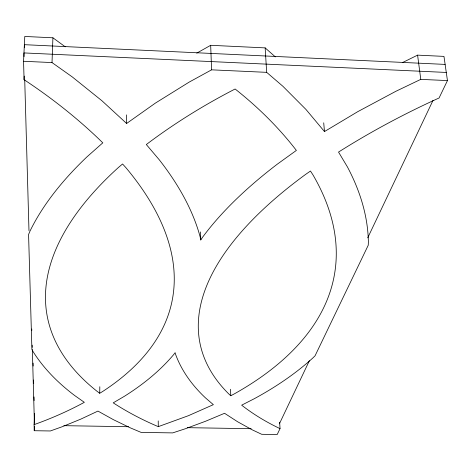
<?xml version="1.0" encoding="UTF-8"?>
<svg xmlns="http://www.w3.org/2000/svg" width="471" height="471" viewBox="0 0 471 471"><rect width="100%" height="100%" fill="white"/><g stroke="black" fill="none" stroke-linecap="round" stroke-linejoin="round"><path stroke-width="0.71" d="M402.681 62.49L417.589 55.136L443.97 56.39L447.45 80.582L420.78 79.369L395.834 91.309L357.76 111.662L324.472 131.562L305.967 109.455L282.9 86.287L266.674 72.346L211.585 69.838L189.148 82.119L155.477 103.043L126.611 123.473L126.628 114.889M99.728 393.267L97.279 391.478A570.987 239.686 -9.9 0 1 118.468 167.446L122.572 163.985L125.957 167.729A663.127 268.735 11.4 0 1 102.519 391.578L99.728 393.267L99.805 386.726M126.611 123.473L101.93 100.759L72.275 76.926L52.016 62.572L52.911 37.798L24.775 36.455L23.55 61.277L24.086 79.699C52.169 98.274 78.739 119.257 102.802 142.831L86.823 156.99A609.739 257.796 -10.1 0 0 29.879 231.367L28.572 234.511L31.904 349.482L33.123 351.684A609.739 257.796 -10.1 0 0 74.595 395.469L84.338 402.328C68.207 411.059 51.357 418.478 34.083 424.63L34.259 430.718L50.344 430.971L62.16 426.75L80.794 419.125L97.95 411.083L113.405 419.673L130.32 427.851L141.117 432.402L172.692 432.896L185.391 428.734L205.65 421.215L224.555 413.291L237.602 421.751L252.197 429.811L261.682 434.297L277.183 434.545L280.033 428.622L279.656 422.228M34.083 424.63L34.495 413.773M34.259 430.718L34.424 426.42M34.548 423.141L34.624 421.086M24.086 79.699L24.257 76.102M279.397 423.806L309.365 360.709M367.727 237.831L433.032 100.347M447.45 80.582L439.078 97.986C404.401 113.723 370.724 131.727 338.531 152.074L347.404 166.899A662.774 296.041 8.9 0 1 368.387 242.141L368.245 245.232L315.064 355.793L312.95 357.872A662.774 296.041 8.9 0 1 254.099 398.813L241.652 405.172C253.498 414.409 266.468 422.187 280.033 428.622M200.77 239.945L202.842 236.872A625.865 240.575 -12 0 1 277.213 164.232L296.371 150.42C278.691 127.453 257.837 106.964 235.117 89.001C204.049 104.998 174.199 123.461 146.316 144.538L159.233 159.746A710.562 289.63 11.7 0 1 200.116 236.783L200.77 239.945L200.534 231.932M196.743 53.146L210.678 45.298L265.155 47.889L275.341 56.885M230.778 395.74L233.952 394.074A619.471 274.552 8.7 0 0 312.85 174.694L310.471 171.044L305.591 174.423A585.847 223.943 -11.8 0 0 228.824 393.974L230.778 395.74L230.519 389.264M158.291 426.644L188.353 415.716L213.363 404.66L205.503 397.907A625.865 240.575 -12 0 1 175.76 354.84L175.124 352.673L173.505 354.793A710.562 289.63 11.7 0 1 124.226 396.394L113.223 402.846C127.488 412.113 142.631 420.026 158.291 426.644L158.227 420.909M63.85 425.672L128.489 426.72M187.258 427.668L251.161 428.704M23.55 61.277L52.016 62.572M445.124 64.409L24.368 44.68L24.451 47.618M446.278 72.446L23.962 52.929L24.062 56.597M52.911 37.798L65.275 46.829M417.589 55.136L420.78 79.369M323.718 122.819L324.472 131.562M265.155 47.889L266.674 72.346M210.678 45.298L211.585 69.838M33.117 363.094L33.2 366.038M33.582 380.009L33.682 383.682M34.047 396.923L34.148 400.597M34.513 413.832L34.613 417.512M24.71 79.364L28.978 230.619M31.751 329.005L31.793 330.477M32.211 345.161L32.269 347.363M32.334 349.57L34.407 422.993"/></g></svg>
